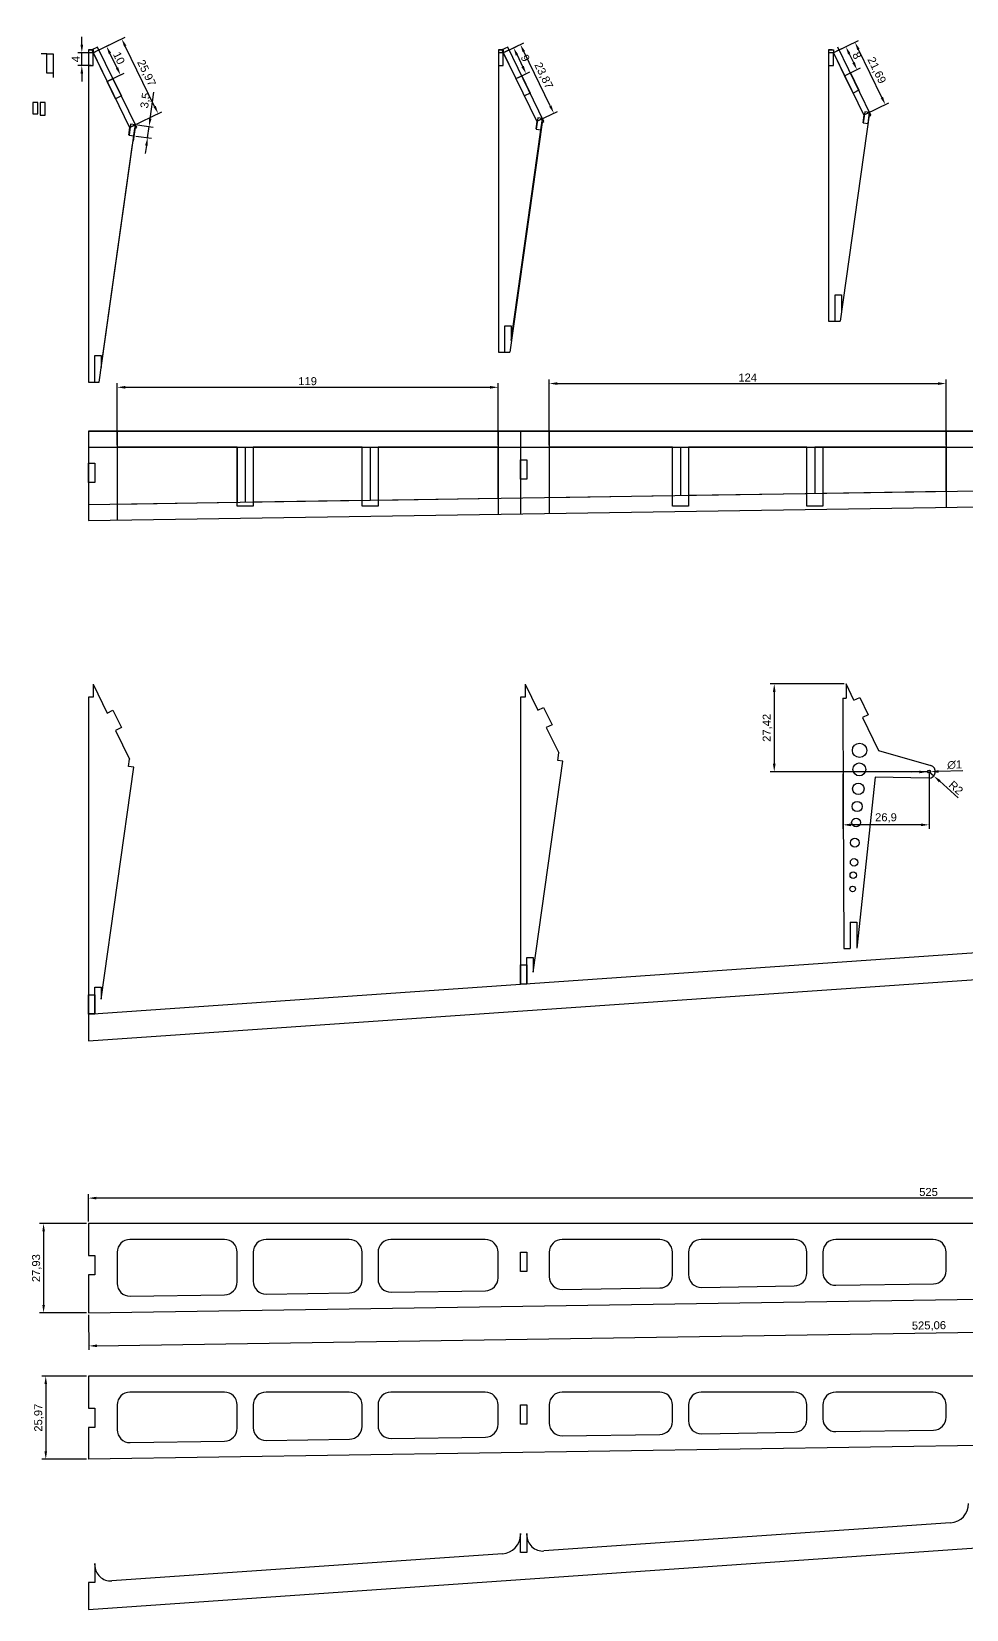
# Model space of a CAD drawing. Header units: millimetres. Extents: x -6564 to 404, y -3346 to 414.
# Drawn here: x -5085.7 to -4793.6, y -3277 to -2784.1 of the extents above; entities that cross this region are included whole.
import ezdxf

# ---------------------------------------------------------------- set-up
doc = ezdxf.new("R2010")
doc.units = ezdxf.units.MM
doc.layers.add('11', color=80, linetype='Continuous')
doc.layers.add('7', color=1, linetype='Continuous')
doc.layers.add('细线层', color=4, linetype='Continuous', lineweight=25)
doc.styles.get("Standard").update_dxf_attribs({"font": 'arial.ttf'})
doc.dimstyles.new('ISO-25', dxfattribs={"dimtxt": 2.5, "dimasz": 2.5, "dimexe": 1.25, "dimexo": 0.625, "dimtad": 1, "dimtxsty": 'Standard', "dimcen": 2.5, "dimadec": 0, "dimazin": 0, "dimtfac": 1, "dimtmove": 0, "dimatfit": 3, "dimfxl": 1, "dimarcsym": 0})

# ---------------------------------------------------------------- blocks, each defined once
blk = doc.blocks.new('*D28')
at = {"layer": '11', "color": 0, "lineweight": -2, "transparency": 16777216}
for p, q in [((-5065.89, -2790.41), (-5056.42, -2785.79)), ((-5047.25, -2807.43), (-5056.44, -2788.58)), ((-5054.5, -2813.75), (-5045.03, -2809.13))]:
    blk.add_line(p, q, dxfattribs=at)
at = {"layer": '11', "color": 0, "transparency": 16777216}
for points in [[(-5056.07, -2788.4), (-5056.82, -2788.77), (-5057.54, -2786.34)], [(-5046.88, -2807.25), (-5047.63, -2807.61), (-5046.16, -2809.68)]]:
    blk.add_solid(points, dxfattribs=at)
at = {"layer": 'Defpoints', "color": 0, "transparency": 16777216}
for p in [(-5057.54, -2786.34), (-5066.45, -2790.68), (-5055.07, -2814.02)]:
    blk.add_point(p, dxfattribs=at)
at = {"layer": '11', "color": 0, "transparency": 16777216, "insert": (-5049.94, -2797.08), "char_height": 2.5, "attachment_point": 5, "rotation": 296}
blk.add_mtext('25,97', dxfattribs=at)
blk = doc.blocks.new('*D29')
at = {"layer": '11', "color": 0, "lineweight": -2, "transparency": 16777216}
for p, q in [((-4937.74, -2790.41), (-4931.87, -2787.54)), ((-4923.63, -2807.3), (-4931.9, -2790.34)), ((-4927.28, -2811.86), (-4921.41, -2809))]:
    blk.add_line(p, q, dxfattribs=at)
at = {"layer": '11', "color": 0, "transparency": 16777216}
for points in [[(-4931.52, -2790.16), (-4932.27, -2790.52), (-4932.99, -2788.09)], [(-4923.25, -2807.12), (-4924, -2807.48), (-4922.53, -2809.55)]]:
    blk.add_solid(points, dxfattribs=at)
at = {"layer": 'Defpoints', "color": 0, "transparency": 16777216}
for p in [(-4932.99, -2788.09), (-4938.31, -2790.68), (-4927.84, -2812.14)]:
    blk.add_point(p, dxfattribs=at)
at = {"layer": '11', "color": 0, "transparency": 16777216, "insert": (-4925.85, -2797.89), "char_height": 2.5, "attachment_point": 5, "rotation": 296}
blk.add_mtext('23,87', dxfattribs=at)
blk = doc.blocks.new('*D30')
at = {"layer": '11', "color": 0, "lineweight": -2, "transparency": 16777216}
for p, q in [((-4834.61, -2790.41), (-4827.32, -2786.86)), ((-4820.03, -2804.65), (-4827.35, -2789.65)), ((-4825.1, -2809.91), (-4817.81, -2806.35))]:
    blk.add_line(p, q, dxfattribs=at)
at = {"layer": '11', "color": 0, "transparency": 16777216}
for points in [[(-4826.97, -2789.47), (-4827.72, -2789.83), (-4828.44, -2787.4)], [(-4819.66, -2804.47), (-4820.41, -2804.84), (-4818.94, -2806.9)]]:
    blk.add_solid(points, dxfattribs=at)
at = {"layer": 'Defpoints', "color": 0, "transparency": 16777216}
for p in [(-4828.44, -2787.4), (-4835.17, -2790.68), (-4825.66, -2810.18)]:
    blk.add_point(p, dxfattribs=at)
at = {"layer": '11', "color": 0, "transparency": 16777216, "insert": (-4821.78, -2796.22), "char_height": 2.5, "attachment_point": 5, "rotation": 296}
blk.add_mtext('21,69', dxfattribs=at)
blk = doc.blocks.new('*D33')
at = {"layer": '11', "color": 0, "lineweight": -2, "transparency": 16777216}
for p, q in [((-5067.95, -3155.77), (-5067.95, -3147.23)), ((-4545.45, -3148.48), (-5065.45, -3148.48)), ((-4542.95, -3155.77), (-4542.95, -3147.23))]:
    blk.add_line(p, q, dxfattribs=at)
at = {"layer": '11', "color": 0, "transparency": 16777216}
for points in [[(-5065.45, -3148.06), (-5065.45, -3148.89), (-5067.95, -3148.48)], [(-4545.45, -3148.06), (-4545.45, -3148.89), (-4542.95, -3148.48)]]:
    blk.add_solid(points, dxfattribs=at)
at = {"layer": 'Defpoints', "color": 0, "transparency": 16777216}
for p in [(-5066.45, -2790.68), (-5062.07, -2799.67), (-5057.91, -2797.64), (-5067.95, -3148.48), (-5067.95, -3156.4), (-4542.95, -3156.4)]:
    blk.add_point(p, dxfattribs=at)
at = {"layer": '细线层', "color": 0, "lineweight": -2, "transparency": 16777216}
for p, q in [((-5065.89, -2790.41), (-5061.17, -2788.11)), ((-5061.2, -2790.9), (-5059.01, -2795.4)), ((-5061.51, -2799.4), (-5056.79, -2797.1))]:
    blk.add_line(p, q, dxfattribs=at)
at = {"layer": '细线层', "color": 0, "transparency": 16777216}
for points in [[(-5060.82, -2790.72), (-5061.57, -2791.09), (-5062.29, -2788.66)], [(-5058.63, -2795.21), (-5059.38, -2795.58), (-5057.91, -2797.64)]]:
    blk.add_solid(points, dxfattribs=at)
at = {"layer": '11', "color": 0, "transparency": 16777216, "insert": (-4805.45, -3146.58), "char_height": 2.5, "attachment_point": 5}
blk.add_mtext('525', dxfattribs=at)
at = {"layer": '细线层', "color": 0, "transparency": 16777216, "insert": (-5058.39, -2792.32), "char_height": 2.5, "attachment_point": 5, "rotation": 296}
blk.add_mtext('10', dxfattribs=at)
blk = doc.blocks.new('*D34')
at = {"layer": '11', "color": 0, "lineweight": -2, "transparency": 16777216}
for p, q in [((-4542.94, -3176.82), (-4542.77, -3187.77)), ((-5067.94, -3184.95), (-5067.77, -3195.9)), ((-5065.29, -3194.61), (-4545.29, -3186.56))]:
    blk.add_line(p, q, dxfattribs=at)
at = {"layer": '11', "color": 0, "transparency": 16777216}
for points in [[(-4545.3, -3186.14), (-4545.28, -3186.98), (-4542.79, -3186.52)], [(-5065.3, -3194.2), (-5065.28, -3195.03), (-5067.79, -3194.65)]]:
    blk.add_solid(points, dxfattribs=at)
at = {"layer": 'Defpoints', "color": 0, "transparency": 16777216}
for p in [(-4938.31, -2790.68), (-4934.36, -2798.77), (-4931.18, -2797.22), (-4542.95, -3176.19), (-5067.95, -3184.32), (-4542.79, -3186.52)]:
    blk.add_point(p, dxfattribs=at)
at = {"layer": '细线层', "color": 0, "lineweight": -2, "transparency": 16777216}
for p, q in [((-4937.74, -2790.41), (-4934, -2788.58)), ((-4934.02, -2791.38), (-4932.27, -2794.97)), ((-4933.8, -2798.5), (-4930.05, -2796.67))]:
    blk.add_line(p, q, dxfattribs=at)
at = {"layer": '细线层', "color": 0, "transparency": 16777216}
for points in [[(-4933.65, -2791.19), (-4934.4, -2791.56), (-4935.12, -2789.13)], [(-4931.9, -2794.79), (-4932.65, -2795.15), (-4931.18, -2797.22)]]:
    blk.add_solid(points, dxfattribs=at)
at = {"layer": '11', "color": 0, "transparency": 16777216, "insert": (-4805.32, -3188.46), "char_height": 2.5, "attachment_point": 5, "rotation": 0.8872}
blk.add_mtext('525,06', dxfattribs=at)
at = {"layer": '细线层', "color": 0, "transparency": 16777216, "insert": (-4931.44, -2792.34), "char_height": 2.5, "attachment_point": 5, "rotation": 296}
blk.add_mtext('9', dxfattribs=at)
blk = doc.blocks.new('*D35')
at = {"layer": '11', "color": 0, "lineweight": -2, "transparency": 16777216}
for p, q in [((-4832.21, -3015.91), (-4832.21, -3033.12)), ((-4805.3, -3015.91), (-4805.3, -3033.12)), ((-4807.8, -3031.87), (-4829.71, -3031.87))]:
    blk.add_line(p, q, dxfattribs=at)
at = {"layer": '11', "color": 0, "transparency": 16777216}
for points in [[(-4829.71, -3031.46), (-4829.71, -3032.29), (-4832.21, -3031.87)], [(-4807.8, -3031.46), (-4807.8, -3032.29), (-4805.3, -3031.87)]]:
    blk.add_solid(points, dxfattribs=at)
at = {"layer": 'Defpoints', "color": 0, "transparency": 16777216}
for p in [(-4835.17, -2790.68), (-4831.66, -2797.87), (-4827.79, -2795.99), (-4832.21, -3015.28), (-4805.3, -3015.28), (-4832.21, -3031.87)]:
    blk.add_point(p, dxfattribs=at)
at = {"layer": '细线层', "color": 0, "lineweight": -2, "transparency": 16777216}
for p, q in [((-4834.61, -2790.41), (-4830.17, -2788.25)), ((-4830.2, -2791.04), (-4828.89, -2793.74)), ((-4831.1, -2797.6), (-4826.67, -2795.44))]:
    blk.add_line(p, q, dxfattribs=at)
at = {"layer": '细线层', "color": 0, "transparency": 16777216}
for points in [[(-4829.83, -2790.86), (-4830.58, -2791.23), (-4831.3, -2788.8)], [(-4828.51, -2793.56), (-4829.26, -2793.92), (-4827.79, -2795.99)]]:
    blk.add_solid(points, dxfattribs=at)
at = {"layer": '11', "color": 0, "transparency": 16777216, "insert": (-4818.75, -3029.74), "char_height": 2.5, "attachment_point": 5}
blk.add_mtext('26,9', dxfattribs=at)
at = {"layer": '细线层', "color": 0, "transparency": 16777216, "insert": (-4827.84, -2791.56), "char_height": 2.5, "attachment_point": 5, "rotation": 296}
blk.add_mtext('8', dxfattribs=at)
blk = doc.blocks.new('*D36')
at = {"layer": '11', "color": 0, "lineweight": -2, "transparency": 16777216}
for p, q in [((-4831.85, -2987.86), (-4854.9, -2987.86)), ((-4853.65, -2990.36), (-4853.65, -3012.78)), ((-4805.93, -3015.28), (-4854.9, -3015.28))]:
    blk.add_line(p, q, dxfattribs=at)
at = {"layer": '11', "color": 0, "transparency": 16777216}
for points in [[(-4854.07, -2990.36), (-4853.24, -2990.36), (-4853.65, -2987.86)], [(-4854.07, -3012.78), (-4853.24, -3012.78), (-4853.65, -3015.28)]]:
    blk.add_solid(points, dxfattribs=at)
at = {"layer": 'Defpoints', "color": 0, "transparency": 16777216}
for p in [(-4728.15, -2790.68), (-4725.09, -2796.98), (-4720.97, -2794.97), (-4831.22, -2987.86), (-4853.65, -3015.28), (-4805.3, -3015.28)]:
    blk.add_point(p, dxfattribs=at)
at = {"layer": '细线层', "color": 0, "lineweight": -2, "transparency": 16777216}
for p, q in [((-4727.59, -2790.41), (-4722.92, -2788.13)), ((-4724.52, -2796.7), (-4719.85, -2794.42)), ((-4722.94, -2790.92), (-4722.07, -2792.72))]:
    blk.add_line(p, q, dxfattribs=at)
at = {"layer": '细线层', "color": 0, "transparency": 16777216}
for points in [[(-4722.57, -2790.74), (-4723.32, -2791.11), (-4724.04, -2788.68)], [(-4721.69, -2792.54), (-4722.44, -2792.9), (-4720.97, -2794.97)]]:
    blk.add_solid(points, dxfattribs=at)
at = {"layer": '11', "color": 0, "transparency": 16777216, "insert": (-4855.78, -3001.57), "char_height": 2.5, "attachment_point": 5, "rotation": 90}
blk.add_mtext('27,42', dxfattribs=at)
at = {"layer": '细线层', "color": 0, "transparency": 16777216, "insert": (-4720.82, -2791), "char_height": 2.5, "attachment_point": 5, "rotation": 296}
blk.add_mtext('7', dxfattribs=at)
blk = doc.blocks.new('*D37')
at = {"layer": '11', "color": 0, "lineweight": -2, "transparency": 16777216}
for p, q in [((-4808.3, -3015.35), (-4810.8, -3015.41)), ((-4805.8, -3015.29), (-4804.8, -3015.27)), ((-4794.68, -3015.03), (-4802.3, -3015.21))]:
    blk.add_line(p, q, dxfattribs=at)
at = {"layer": '11', "color": 0, "transparency": 16777216}
for points in [[(-4808.31, -3014.94), (-4808.29, -3015.77), (-4805.8, -3015.29)], [(-4802.31, -3014.79), (-4802.29, -3015.62), (-4804.8, -3015.27)]]:
    blk.add_solid(points, dxfattribs=at)
at = {"layer": 'Defpoints', "color": 0, "transparency": 16777216}
for p in [(-4622.9, -2790.68), (-4615.9, -2793.95), (-4620.27, -2796.08), (-4805.8, -3015.29), (-4804.8, -3015.27)]:
    blk.add_point(p, dxfattribs=at)
at = {"layer": '细线层', "color": 0, "lineweight": -2, "transparency": 16777216}
for p, q in [((-4619.63, -2786.31), (-4620.72, -2784.06)), ((-4622.34, -2790.41), (-4617.41, -2788.01)), ((-4618.53, -2788.55), (-4615.9, -2793.95)), ((-4619.71, -2795.8), (-4614.78, -2793.4)), ((-4614.81, -2796.19), (-4613.71, -2798.44))]:
    blk.add_line(p, q, dxfattribs=at)
at = {"layer": '细线层', "color": 0, "transparency": 16777216}
for points in [[(-4619.25, -2786.12), (-4620, -2786.49), (-4618.53, -2788.55)], [(-4614.43, -2796.01), (-4615.18, -2796.38), (-4615.9, -2793.95)]]:
    blk.add_solid(points, dxfattribs=at)
at = {"layer": '11', "color": 0, "transparency": 16777216, "insert": (-4797.29, -3013.12), "char_height": 2.5, "attachment_point": 5, "rotation": 1.371}
blk.add_mtext('∅1', dxfattribs=at)
at = {"layer": '细线层', "color": 0, "transparency": 16777216, "insert": (-4615.51, -2790.42), "char_height": 2.5, "attachment_point": 5, "rotation": 296}
blk.add_mtext('6', dxfattribs=at)
blk = doc.blocks.new('*D38')
at = {"layer": '11', "color": 0, "lineweight": -2, "transparency": 16777216}
for p, q in [((-5058.95, -2913.26), (-5058.95, -2893.94)), ((-5056.45, -2895.19), (-4942.45, -2895.19)), ((-4939.95, -2913.26), (-4939.95, -2893.94)), ((-4805.3, -3015.28), (-4803.81, -3016.61)), ((-4796.15, -3023.43), (-4801.94, -3018.27))]:
    blk.add_line(p, q, dxfattribs=at)
at = {"layer": '11', "color": 0, "transparency": 16777216}
for points in [[(-5056.45, -2894.77), (-5056.45, -2895.61), (-5058.95, -2895.19)], [(-4942.45, -2894.77), (-4942.45, -2895.61), (-4939.95, -2895.19)], [(-4801.66, -3017.96), (-4802.22, -3018.58), (-4803.81, -3016.61)]]:
    blk.add_solid(points, dxfattribs=at)
at = {"layer": 'Defpoints', "color": 0, "transparency": 16777216}
for p in [(-4939.95, -2895.19), (-5058.95, -2913.89), (-4939.95, -2913.89), (-4805.3, -3015.28), (-4803.81, -3016.61)]:
    blk.add_point(p, dxfattribs=at)
at = {"layer": '11', "color": 0, "transparency": 16777216, "insert": (-4999.45, -2893.29), "char_height": 2.5, "attachment_point": 5}
blk.add_mtext('119', dxfattribs=at)
at = {"layer": '11', "color": 0, "transparency": 16777216, "insert": (-4796.86, -3020.28), "char_height": 2.5, "attachment_point": 5, "rotation": 318.3329}
blk.add_mtext('R2', dxfattribs=at)
blk = doc.blocks.new('*D39')
at = {"layer": '11', "color": 0, "lineweight": -2, "transparency": 16777216}
for p, q in [((-5048.64, -2811.28), (-5047.48, -2803.04)), ((-5052.65, -2813.24), (-5047.75, -2813.93)), ((-5049.48, -2817.22), (-5048.99, -2813.75)), ((-5053.14, -2816.7), (-5048.24, -2817.39)), ((-5049.82, -2819.69), (-5050.17, -2822.17)), ((-4923.95, -2913.26), (-4923.95, -2892.77)), ((-4799.95, -2913.26), (-4799.95, -2892.77)), ((-4921.45, -2894.02), (-4802.45, -2894.02))]:
    blk.add_line(p, q, dxfattribs=at)
at = {"layer": '11', "color": 0, "transparency": 16777216}
for points in [[(-5049.05, -2811.22), (-5048.23, -2811.33), (-5048.99, -2813.75)], [(-5050.24, -2819.63), (-5049.41, -2819.75), (-5049.48, -2817.22)], [(-4921.45, -2893.61), (-4921.45, -2894.44), (-4923.95, -2894.02)], [(-4802.45, -2893.61), (-4802.45, -2894.44), (-4799.95, -2894.02)]]:
    blk.add_solid(points, dxfattribs=at)
at = {"layer": 'Defpoints', "color": 0, "transparency": 16777216}
for p in [(-5053.27, -2813.15), (-5048.99, -2813.75), (-5053.76, -2816.61), (-4799.95, -2894.02), (-4923.95, -2913.89), (-4799.95, -2913.89)]:
    blk.add_point(p, dxfattribs=at)
at = {"layer": '11', "color": 0, "transparency": 16777216, "insert": (-5049.99, -2805.62), "char_height": 2.5, "attachment_point": 5, "rotation": 81.9834}
blk.add_mtext('3,5', dxfattribs=at)
at = {"layer": '11', "color": 0, "transparency": 16777216, "insert": (-4861.95, -2892.14), "char_height": 2.5, "attachment_point": 5}
blk.add_mtext('124', dxfattribs=at)
blk = doc.blocks.new('*D40')
at = {"layer": '11', "color": 0, "lineweight": -2, "transparency": 16777216}
for p, q in [((-5070, -2788.18), (-5070, -2785.68)), ((-5067.08, -2790.68), (-5071.25, -2790.68)), ((-5067.08, -2794.68), (-5071.25, -2794.68)), ((-5070, -2794.68), (-5070, -2790.68)), ((-5070, -2797.18), (-5070, -2799.68)), ((-4783.95, -2913.26), (-4783.95, -2894.3)), ((-4781.45, -2895.55), (-4672.45, -2895.55)), ((-4669.95, -2913.26), (-4669.95, -2894.3))]:
    blk.add_line(p, q, dxfattribs=at)
at = {"layer": '11', "color": 0, "transparency": 16777216}
for points in [[(-5070.41, -2788.18), (-5069.58, -2788.18), (-5070, -2790.68)], [(-5070.41, -2797.18), (-5069.58, -2797.18), (-5070, -2794.68)], [(-4781.45, -2895.13), (-4781.45, -2895.96), (-4783.95, -2895.55)], [(-4672.45, -2895.13), (-4672.45, -2895.96), (-4669.95, -2895.55)]]:
    blk.add_solid(points, dxfattribs=at)
at = {"layer": 'Defpoints', "color": 0, "transparency": 16777216}
for p in [(-5070, -2790.68), (-5066.45, -2790.68), (-5066.45, -2794.68), (-4669.95, -2895.55), (-4783.95, -2913.89), (-4669.95, -2913.89)]:
    blk.add_point(p, dxfattribs=at)
at = {"layer": '11', "color": 0, "transparency": 16777216, "insert": (-5071.87, -2792.68), "char_height": 2.5, "attachment_point": 5, "rotation": 90}
blk.add_mtext('4', dxfattribs=at)
at = {"layer": '11', "color": 0, "transparency": 16777216, "insert": (-4726.95, -2893.67), "char_height": 2.5, "attachment_point": 5}
blk.add_mtext('114', dxfattribs=at)
blk = doc.blocks.new('*D42')
at = {"layer": '11', "color": 0, "lineweight": -2, "transparency": 16777216}
for p, q in [((-5068.58, -3156.4), (-5083.19, -3156.4)), ((-5081.94, -3158.9), (-5081.94, -3181.82)), ((-5068.58, -3184.32), (-5083.19, -3184.32))]:
    blk.add_line(p, q, dxfattribs=at)
at = {"layer": '11', "color": 0, "transparency": 16777216}
for points in [[(-5082.35, -3158.9), (-5081.52, -3158.9), (-5081.94, -3156.4)], [(-5082.35, -3181.82), (-5081.52, -3181.82), (-5081.94, -3184.32)]]:
    blk.add_solid(points, dxfattribs=at)
at = {"layer": 'Defpoints', "color": 0, "transparency": 16777216}
for p in [(-5067.95, -3156.4), (-5081.94, -3184.32), (-5067.95, -3184.32)]:
    blk.add_point(p, dxfattribs=at)
at = {"layer": '11', "color": 0, "transparency": 16777216, "insert": (-5084.06, -3170.36), "char_height": 2.5, "attachment_point": 5, "rotation": 90}
blk.add_mtext('27,93', dxfattribs=at)
blk = doc.blocks.new('*D43')
at = {"layer": '11', "color": 0, "lineweight": -2, "transparency": 16777216}
for p, q in [((-5068.58, -3204.09), (-5082.51, -3204.09)), ((-5081.26, -3206.59), (-5081.26, -3227.56)), ((-5068.58, -3230.06), (-5082.51, -3230.06))]:
    blk.add_line(p, q, dxfattribs=at)
at = {"layer": '11', "color": 0, "transparency": 16777216}
for points in [[(-5081.68, -3206.59), (-5080.85, -3206.59), (-5081.26, -3204.09)], [(-5081.68, -3227.56), (-5080.85, -3227.56), (-5081.26, -3230.06)]]:
    blk.add_solid(points, dxfattribs=at)
at = {"layer": 'Defpoints', "color": 0, "transparency": 16777216}
for p in [(-5067.95, -3204.09), (-5081.26, -3230.06), (-5067.95, -3230.06)]:
    blk.add_point(p, dxfattribs=at)
at = {"layer": '11', "color": 0, "transparency": 16777216, "insert": (-5083.39, -3217.07), "char_height": 2.5, "attachment_point": 5, "rotation": 90}
blk.add_mtext('25,97', dxfattribs=at)

msp = doc.modelspace()

# ---------------------------------------------------------------- linework, layer by layer
at = {"color": 7, "linetype": 'Continuous', "lineweight": 25}
for p, q in [((-5066.8861, -2789.7908), (-5067.9508, -2789.7908)), ((-5067.9508, -2789.7908), (-5067.9508, -2893.5535)), ((-5065.0886, -2788.9141), (-5066.8861, -2789.7908)), ((-5052.8465, -2814.014), (-5065.0886, -2788.9141)), ((-4938.7409, -2789.7908), (-4939.8055, -2789.7908)), ((-4939.8055, -2789.7908), (-4939.8055, -2884.2328)), ((-4936.9433, -2788.9141), (-4938.7409, -2789.7908)), ((-4925.6178, -2812.1349), (-4936.9433, -2788.9141)), ((-4835.6034, -2789.7908), (-4836.668, -2789.7908)), ((-4836.668, -2789.7908), (-4836.668, -2874.5662)), ((-4823.4307, -2810.1862), (-4833.8058, -2788.9141)), ((-4823.8618, -2809.3023), (-4833.0465, -2874.5662)), ((-5064.5928, -2893.5535), (-5053.4309, -2814.299)), ((-5053.4309, -2814.299), (-5052.8465, -2814.014)), ((-4926.208, -2812.4228), (-4936.3182, -2884.2328)), ((-4926.208, -2812.4228), (-4925.6178, -2812.1349)), ((-4824.0271, -2810.4771), (-4823.4307, -2810.1862)), ((-4836.668, -2874.5662), (-4833.0465, -2874.5662)), ((-4939.8055, -2884.2328), (-4936.3182, -2884.2328)), ((-5067.9508, -2893.5535), (-5064.5928, -2893.5535))]:
    msp.add_line(p, q, dxfattribs=at)
at = {"color": 2}
for p, q in [((-4828.738, -2992.9616), (-4831.2249, -2987.8628)), ((-4831.2249, -2987.8628), (-4831.2068, -2992.2875)), ((-4832.2068, -2992.2915), (-4831.2068, -2992.2875)), ((-4832.2068, -2992.2915), (-4832.0736, -3025.0036)), ((-4828.738, -2992.9616), (-4826.9404, -2992.0848)), ((-4826.9404, -2992.0848), (-4824.3102, -2997.4776)), ((-4824.3102, -2997.4776), (-4826.1078, -2998.3543)), ((-4826.1078, -2998.3543), (-4821.073, -3008.6773)), ((-4821.073, -3008.6773), (-4804.7363, -3013.362)), ((-4822.1125, -3016.9973), (-4827.8872, -3070.3929)), ((-4805.3202, -3017.2801), (-4822.1125, -3016.9973)), ((-4832.0736, -3025.0036), (-4831.8872, -3070.5367)), ((-4829.8872, -3062.2805), (-4829.8872, -3070.5367)), ((-4829.8872, -3062.2805), (-4827.8872, -3062.2805)), ((-4827.8872, -3062.2805), (-4827.8872, -3070.3929)), ((-4831.8872, -3070.5367), (-4829.8872, -3070.5367))]:
    msp.add_line(p, q, dxfattribs=at)
for centre, radius in [((-4827.0031, -3008.6036), 2.2462), ((-4827.0823, -3014.5596), 2.0077), ((-4805.3025, -3015.2801), 0.5), ((-4827.3714, -3020.6211), 1.783), ((-4827.7606, -3026.1517), 1.5906), ((-4828.0817, -3031.1378), 1.3868), ((-4828.4689, -3037.4472), 1.3868), ((-4828.7028, -3043.5859), 1.1683), ((-4829.1553, -3051.8989), 0.8624), ((-4828.9761, -3047.6011), 1.006)]:
    msp.add_circle(centre, radius, dxfattribs=at)
msp.add_arc((-4805.3025, -3015.2801), 2, 268.575819, 74.444383, dxfattribs=at)
at = {"layer": '11'}
for p, q in [((-5067.9508, -2789.7908), (-5066.4508, -2789.7908)), ((-5066.8861, -2789.7908), (-5055.0664, -2814.0249)), ((-5066.4508, -2789.7908), (-5066.4508, -2790.6835)), ((-5066.4508, -2790.6835), (-5064.6532, -2789.8068)), ((-4939.8055, -2789.7908), (-4938.3055, -2789.7908)), ((-4938.7409, -2789.7908), (-4927.8419, -2812.137)), ((-4938.3055, -2789.7908), (-4938.3055, -2790.6835)), ((-4836.668, -2789.7908), (-4835.168, -2789.7908)), ((-4835.168, -2789.7908), (-4835.168, -2790.6835)), ((-5080.9002, -2791.0075), (-5082.7022, -2791.0075)), ((-5066.4508, -2790.6835), (-5062.067, -2799.6714)), ((-4938.3055, -2790.6835), (-4934.3602, -2798.7727)), ((-4835.168, -2790.6835), (-4825.6594, -2810.179)), ((-4835.168, -2790.6835), (-4831.661, -2797.8739)), ((-5078.9002, -2797.0075), (-5078.9002, -2798.3998)), ((-5055.0664, -2814.0249), (-5055.3985, -2816.3828)), ((-5055.0664, -2814.0249), (-5053.2688, -2813.1482)), ((-5053.2688, -2813.1482), (-5053.9887, -2818.2599)), ((-4927.8419, -2812.137), (-4928.174, -2814.4949)), ((-4825.6594, -2810.179), (-4825.9914, -2812.5369)), ((-5063.9508, -2888.9943), (-5054.1405, -2819.3377)), ((-4935.8055, -2880.5911), (-4926.5428, -2814.8006)), ((-4834.668, -2874.5662), (-4834.668, -2866.3162)), ((-4834.668, -2866.3162), (-4832.668, -2866.3162)), ((-4832.668, -2866.3162), (-4832.668, -2871.8765)), ((-4937.8055, -2884.2328), (-4937.8055, -2875.9828)), ((-4937.8055, -2875.9828), (-4935.8055, -2875.9828)), ((-4935.8055, -2875.9828), (-4935.8055, -2880.5911)), ((-4836.668, -2874.5662), (-4834.668, -2874.5662)), ((-5065.9508, -2893.5535), (-5065.9508, -2885.3035)), ((-5065.9508, -2885.3035), (-5063.9508, -2885.3035)), ((-5063.9508, -2885.3035), (-5063.9508, -2888.9943)), ((-4939.8055, -2884.2328), (-4937.8055, -2884.2328)), ((-5067.9508, -2893.5535), (-5065.9508, -2893.5535)), ((-5067.9508, -2908.885), (-5067.9508, -2936.8111)), ((-5067.9508, -2908.885), (-4542.9508, -2908.885)), ((-5067.9508, -2908.885), (-5067.9508, -2918.885)), ((-5058.9508, -2908.885), (-5058.9508, -2936.8111)), ((-4939.9508, -2908.885), (-4939.9508, -2934.7205)), ((-4932.9508, -2908.885), (-4932.9508, -2934.7205)), ((-4932.9508, -2908.885), (-4932.9508, -2917.885)), ((-4923.9508, -2908.885), (-4923.9508, -2934.7205)), ((-4799.9508, -2908.885), (-4799.9508, -2932.5525)), ((-5067.9508, -2913.885), (-4542.9508, -2913.885)), ((-5068.0282, -2931.8117), (-4543.0282, -2923.6816)), ((-5067.9508, -2936.8111), (-4542.9508, -2928.681))]:
    msp.add_line(p, q, dxfattribs=at)
at = {"layer": '11', "linetype": 'Continuous', "lineweight": 25}
for p, q in [((-4936.5079, -2789.8068), (-4938.3055, -2790.6835)), ((-4833.3704, -2789.8068), (-4835.168, -2790.6835)), ((-4823.8618, -2809.3023), (-4825.6594, -2810.179)), ((-4926.0444, -2811.2603), (-4927.8419, -2812.137))]:
    msp.add_line(p, q, dxfattribs=at)
at = {"layer": '11'}
for points in [[(-5080.9002, -2791.0075), (-5078.9002, -2791.0075), (-5078.9002, -2797.0075), (-5080.9002, -2797.0075)], [(-5066.4508, -2790.6835), (-5067.9508, -2790.6835), (-5067.9508, -2794.6835), (-5066.4508, -2794.6835)], [(-4938.3055, -2790.6835), (-4939.8055, -2790.6835), (-4939.8055, -2794.6835), (-4938.3055, -2794.6835)], [(-4835.168, -2790.6835), (-4836.668, -2790.6835), (-4836.668, -2794.6835), (-4835.168, -2794.6835)], [(-5062.067, -2799.6714), (-5060.2695, -2798.7947), (-5057.6392, -2804.1875), (-5059.4368, -2805.0642)], [(-4934.3602, -2798.7727), (-4932.5626, -2797.8959), (-4929.9324, -2803.2887), (-4931.73, -2804.1654)], [(-4831.661, -2797.8739), (-4829.8634, -2796.9971), (-4827.2332, -2802.3899), (-4829.0308, -2803.2666)], [(-5083.7783, -2806.2163), (-5085.2783, -2806.2163), (-5085.2783, -2809.7163), (-5083.7783, -2809.7163)], [(-5081.4726, -2806.2163), (-5082.9726, -2806.2163), (-5082.9726, -2810.2163), (-5081.4726, -2810.2163)], [(-4823.8618, -2809.3023), (-4825.3471, -2809.0931), (-4825.8352, -2812.5589), (-4824.3499, -2812.7681)], [(-5053.2688, -2813.1482), (-5054.7541, -2812.939), (-5055.2423, -2816.4048), (-5053.7569, -2816.614)], [(-4926.0444, -2811.2603), (-4927.5297, -2811.0511), (-4928.0178, -2814.5169), (-4926.5325, -2814.7261)], [(-4932.9508, -2917.885), (-4930.9508, -2917.885), (-4930.9508, -2923.885), (-4932.9508, -2923.885)], [(-5067.9508, -2918.885), (-5065.9508, -2918.885), (-5065.9508, -2924.885), (-5067.9508, -2924.885)]]:
    msp.add_lwpolyline(points, close=True, dxfattribs=at)
at = {"layer": '7'}
for p, q in [((-5058.9508, -2913.885), (-5018.9508, -2913.885)), ((-5021.4508, -2913.885), (-5021.4508, -2931.0517)), ((-5018.9508, -2913.885), (-5018.9508, -2931.0517)), ((-5016.4508, -2913.885), (-5016.4508, -2931.0517)), ((-4979.9508, -2913.885), (-4939.9508, -2913.885)), ((-4979.9508, -2913.885), (-4979.9508, -2930.4478)), ((-4923.9508, -2913.885), (-4882.9508, -2913.885)), ((-4882.9508, -2913.885), (-4882.9508, -2928.9456)), ((-4799.9508, -2913.885), (-4840.9508, -2913.885)), ((-4840.9508, -2913.885), (-4840.9508, -2928.2952)), ((-5067.9508, -3090.984), (-4542.9508, -3054.5981)), ((-5067.9508, -3099.384), (-4542.9508, -3062.9981)), ((-5067.9508, -3090.984), (-5067.9508, -3099.384))]:
    msp.add_line(p, q, dxfattribs=at)
for points in [[(-5021.4508, -2913.885), (-5016.4508, -2913.885), (-5016.4508, -2932.3452), (-5021.4508, -2932.3452)], [(-4982.4508, -2913.885), (-4977.4508, -2913.885), (-4977.4508, -2932.3452), (-4982.4508, -2932.3452)], [(-4885.4508, -2913.885), (-4880.4508, -2913.885), (-4880.4508, -2932.3452), (-4885.4508, -2932.3452)], [(-4843.4508, -2913.885), (-4838.4508, -2913.885), (-4838.4508, -2932.3452), (-4843.4508, -2932.3452)], [(-4932.9508, -3075.6276), (-4930.9508, -3075.6276), (-4930.9508, -3081.6276), (-4932.9508, -3081.6276)], [(-5067.9508, -3084.984), (-5065.9508, -3084.984), (-5065.9508, -3090.984), (-5067.9508, -3090.984)]]:
    msp.add_lwpolyline(points, close=True, dxfattribs=at)
at = {"layer": '细线层'}
for p, q in [((-5067.9508, -2908.885), (-5067.9508, -2936.8111)), ((-4542.9508, -2908.885), (-5067.9508, -2908.885)), ((-5058.9508, -2913.885), (-5058.9508, -2931.6711)), ((-5021.4508, -2913.885), (-5058.9508, -2913.885)), ((-5021.4508, -2931.0904), (-5021.4508, -2913.885)), ((-5016.4508, -2913.885), (-5016.4508, -2931.013)), ((-4982.4508, -2913.885), (-5016.4508, -2913.885)), ((-4982.4508, -2930.4865), (-4982.4508, -2913.885)), ((-4977.4508, -2913.885), (-4977.4508, -2930.409)), ((-4939.9508, -2913.885), (-4977.4508, -2913.885)), ((-4939.9508, -2929.8283), (-4939.9508, -2913.885)), ((-4923.9508, -2913.885), (-4923.9508, -2929.5806)), ((-4885.4508, -2913.885), (-4923.9508, -2913.885)), ((-4885.4508, -2928.9843), (-4885.4508, -2913.885)), ((-4880.4508, -2913.885), (-4880.4508, -2928.9069)), ((-4843.4508, -2913.885), (-4880.4508, -2913.885)), ((-4843.4508, -2928.3339), (-4843.4508, -2913.885)), ((-4838.4508, -2913.885), (-4838.4508, -2928.2565)), ((-4799.9508, -2913.885), (-4838.4508, -2913.885)), ((-4799.9508, -2927.6603), (-4799.9508, -2913.885)), ((-4838.4508, -2928.2565), (-4799.9508, -2927.6603)), ((-5067.9508, -2936.8111), (-4542.9508, -2928.681)), ((-5058.9508, -2931.6711), (-5021.4508, -2931.0904)), ((-5016.4508, -2931.013), (-4982.4508, -2930.4865)), ((-4977.4508, -2930.409), (-4939.9508, -2929.8283)), ((-4923.9508, -2929.5806), (-4885.4508, -2928.9843)), ((-4880.4508, -2928.9069), (-4843.4508, -2928.3339)), ((-5066.4508, -2987.9755), (-5066.4508, -2991.9755)), ((-5066.4508, -2987.9755), (-5062.067, -2996.9634)), ((-4931.4508, -2987.9755), (-4931.4508, -2991.9755)), ((-4931.4508, -2987.9755), (-4927.5054, -2996.0646)), ((-5066.4508, -2991.9755), (-5067.9508, -2991.9755)), ((-5067.9508, -2991.9755), (-5067.9508, -3090.8454)), ((-5062.067, -2996.9634), (-5060.2695, -2996.0867)), ((-5060.2695, -2996.0867), (-5057.6392, -3001.4794)), ((-4931.4508, -2991.9755), (-4932.9508, -2991.9755)), ((-4932.9508, -2991.9755), (-4932.9508, -3081.5247)), ((-4927.5054, -2996.0646), (-4925.7078, -2995.1879)), ((-4925.7078, -2995.1879), (-4923.0776, -3000.5806)), ((-5057.6392, -3001.4794), (-5059.4368, -3002.3562)), ((-4923.0776, -3000.5806), (-4924.8752, -3001.4574)), ((-4924.8752, -3001.4574), (-4920.9872, -3009.429)), ((-5059.4368, -3002.3562), (-5055.0664, -3011.3169)), ((-5055.3985, -3013.6747), (-5055.0664, -3011.3169)), ((-4921.3193, -3011.7868), (-4920.9872, -3009.429)), ((-5063.9508, -3086.2863), (-5053.7569, -3013.9059)), ((-5053.7569, -3013.9059), (-5055.3985, -3013.6747)), ((-4928.9508, -3077.8831), (-4919.6777, -3012.018)), ((-4919.6777, -3012.018), (-4921.3193, -3011.7868)), ((-4930.9508, -3081.5247), (-4930.9508, -3073.2747)), ((-4930.9508, -3073.2747), (-4928.9508, -3073.2747)), ((-4928.9508, -3073.2747), (-4928.9508, -3077.8831)), ((-5065.9508, -3090.8454), (-5065.9508, -3082.5954)), ((-5065.9508, -3082.5954), (-5063.9508, -3082.5954)), ((-5063.9508, -3082.5954), (-5063.9508, -3086.2863)), ((-4932.9508, -3081.5247), (-4930.9508, -3081.5247)), ((-5067.9508, -3090.8454), (-5065.9508, -3090.8454)), ((-5067.9508, -3156.3957), (-5067.9508, -3166.3957)), ((-4542.9508, -3156.3957), (-5067.9508, -3156.3957)), ((-5067.9508, -3156.3957), (-5067.9508, -3166.3957)), ((-5025.4508, -3161.3957), (-5054.9508, -3161.3957)), ((-4986.4508, -3161.3957), (-5012.4508, -3161.3957)), ((-4943.9508, -3161.3957), (-4973.4508, -3161.3957)), ((-4889.4508, -3161.3957), (-4919.9508, -3161.3957)), ((-4847.4508, -3161.3957), (-4876.4508, -3161.3957)), ((-4803.9508, -3161.3957), (-4834.4508, -3161.3957)), ((-5067.9508, -3166.3957), (-5065.9508, -3166.3957)), ((-5065.9508, -3166.3957), (-5065.9508, -3172.3957)), ((-5058.9508, -3165.3957), (-5058.9508, -3175.1194)), ((-5021.4508, -3174.6626), (-5021.4508, -3165.3957)), ((-5016.4508, -3165.3957), (-5016.4508, -3174.4613)), ((-4982.4508, -3174.0586), (-4982.4508, -3165.3957)), ((-4977.4508, -3165.3957), (-4977.4508, -3173.8573)), ((-4939.9508, -3173.4005), (-4939.9508, -3165.3957)), ((-4923.9508, -3165.3957), (-4923.9508, -3173.0288)), ((-4885.4508, -3172.5565), (-4885.4508, -3165.3957)), ((-4880.4508, -3165.3957), (-4880.4508, -3172.3552)), ((-4843.4508, -3171.9061), (-4843.4508, -3165.3957)), ((-4838.4508, -3165.3957), (-4838.4508, -3171.7048)), ((-4799.9508, -3171.2325), (-4799.9508, -3165.3957)), ((-5067.9508, -3172.3957), (-5067.9508, -3184.3218)), ((-5065.9508, -3172.3957), (-5067.9508, -3172.3957)), ((-5067.9508, -3172.3957), (-5067.9508, -3182.3654)), ((-5067.9508, -3184.3218), (-4542.9508, -3176.1917)), ((-5054.8888, -3179.1189), (-5025.3888, -3178.6621)), ((-5012.3888, -3178.4608), (-4986.3888, -3178.0582)), ((-4973.3888, -3177.8568), (-4943.8888, -3177.4)), ((-4919.8888, -3177.0283), (-4889.3888, -3176.556)), ((-4876.3888, -3176.3547), (-4847.3888, -3175.9056)), ((-4834.3888, -3175.7043), (-4803.8888, -3175.232)), ((-4542.9508, -3204.0859), (-5067.9508, -3204.0859)), ((-5067.9508, -3204.0859), (-5067.9508, -3214.0859)), ((-5058.9508, -3213.0859), (-5058.9508, -3220.8522)), ((-5025.4508, -3209.0859), (-5054.9508, -3209.0859)), ((-5021.4508, -3220.3932), (-5021.4508, -3213.0859)), ((-5016.4508, -3213.0859), (-5016.4508, -3220.191)), ((-4986.4508, -3209.0859), (-5012.4508, -3209.0859)), ((-4982.4508, -3219.7864), (-4982.4508, -3213.0859)), ((-4977.4508, -3213.0859), (-4977.4508, -3219.5841)), ((-4943.9508, -3209.0859), (-4973.4508, -3209.0859)), ((-4939.9508, -3219.1251), (-4939.9508, -3213.0859)), ((-4923.9508, -3213.0859), (-4923.9508, -3218.7517)), ((-4889.4508, -3209.0859), (-4919.9508, -3209.0859)), ((-4885.4508, -3218.2771), (-4885.4508, -3213.0859)), ((-4880.4508, -3213.0859), (-4880.4508, -3218.0749)), ((-4847.4508, -3209.0859), (-4876.4508, -3209.0859)), ((-4843.4508, -3217.6236), (-4843.4508, -3213.0859)), ((-4838.4508, -3213.0859), (-4838.4508, -3217.4214)), ((-4803.9508, -3209.0859), (-4834.4508, -3209.0859)), ((-4799.9508, -3216.9468), (-4799.9508, -3213.0859)), ((-5067.9508, -3214.0859), (-5065.9508, -3214.0859)), ((-5065.9508, -3214.0859), (-5065.9508, -3220.0859)), ((-5065.9508, -3220.0859), (-5067.9508, -3220.0859)), ((-5067.9508, -3220.0859), (-5067.9508, -3230.0556)), ((-4542.9508, -3221.8869), (-5067.9508, -3230.0556)), ((-4973.3885, -3223.5837), (-4943.8885, -3223.1247)), ((-4919.8885, -3222.7512), (-4889.3885, -3222.2767)), ((-4876.3885, -3222.0744), (-4847.3885, -3221.6232)), ((-4834.3885, -3221.4209), (-4803.8885, -3220.9463)), ((-5054.8885, -3224.8518), (-5025.3885, -3224.3928)), ((-5012.3885, -3224.1905), (-4986.3885, -3223.7859)), ((-5067.9508, -3276.9714), (-4542.9508, -3240.5855)), ((-4798.5359, -3249.8992), (-4925.6051, -3258.7059)), ((-4932.9508, -3253.215), (-4932.9508, -3253.6165)), ((-4930.9508, -3253.7179), (-4930.9508, -3253.215)), ((-5065.9508, -3263.0743), (-5065.9508, -3262.5714)), ((-4938.5359, -3259.6021), (-5060.6051, -3268.0623)), ((-5067.9508, -3268.5714), (-5067.9508, -3276.9714))]:
    msp.add_line(p, q, dxfattribs=at)
for points in [[(-4932.9508, -2917.885), (-4930.9508, -2917.885), (-4930.9508, -2923.885), (-4932.9508, -2923.885)], [(-5067.9508, -2918.885), (-5065.9508, -2918.885), (-5065.9508, -2924.885), (-5067.9508, -2924.885)], [(-4932.9508, -3165.3957), (-4930.9508, -3165.3957), (-4930.9508, -3171.3957), (-4932.9508, -3171.3957)], [(-4932.9508, -3213.0859), (-4930.9508, -3213.0859), (-4930.9508, -3219.0859), (-4932.9508, -3219.0859)]]:
    msp.add_lwpolyline(points, close=True, dxfattribs=at)
for points in [[(-5067.9508, -3166.3957), (-5065.9508, -3166.3957), (-5065.9508, -3172.3957), (-5067.9508, -3172.3957)], [(-4930.9508, -3253.215), (-4930.9508, -3259.215), (-4932.9508, -3259.215), (-4932.9508, -3253.215)], [(-5065.9508, -3262.5714), (-5065.9508, -3268.5714), (-5067.9508, -3268.5714)]]:
    msp.add_lwpolyline(points, dxfattribs=at)
for centre, radius, start, end in [((-5054.9508, -3165.3957), 4, 90, 180), ((-5025.4508, -3165.3957), 4, 0, 90), ((-5012.4508, -3165.3957), 4, 90, 180), ((-4986.4508, -3165.3957), 4, 0, 90), ((-4973.4508, -3165.3957), 4, 90, 180), ((-4943.9508, -3165.3957), 4, 0, 90), ((-4919.9508, -3165.3957), 4, 90, 180), ((-4889.4508, -3165.3957), 4, 0, 90), ((-4876.4508, -3165.3957), 4, 90, 180), ((-4847.4508, -3165.3957), 4, 0, 90), ((-4834.4508, -3165.3957), 4, 90, 180), ((-4803.9508, -3165.3957), 4, 0, 90), ((-4986.4508, -3174.0586), 4, 270.887206, 0), ((-4973.4508, -3173.8573), 4, 180, 270.887206), ((-4943.9508, -3173.4005), 4, 270.887206, 0), ((-4919.9508, -3173.0288), 4, 180, 270.887206), ((-4889.4508, -3172.5565), 4, 270.887206, 0), ((-4876.4508, -3172.3552), 4, 180, 270.887206), ((-4847.4508, -3171.9061), 4, 270.887206, 0), ((-4834.4508, -3171.7048), 4, 180, 270.887206), ((-4803.9508, -3171.2325), 4, 270.887206, 0), ((-5054.9508, -3175.1194), 4, 180, 270.887206), ((-5025.4508, -3174.6626), 4, 270.887206, 0), ((-5012.4508, -3174.4613), 4, 180, 270.887206), ((-5054.9508, -3213.0859), 4, 90, 180), ((-5025.4508, -3213.0859), 4, 0, 90), ((-5012.4508, -3213.0859), 4, 90, 180), ((-4986.4508, -3213.0859), 4, 0, 90), ((-4973.4508, -3213.0859), 4, 90, 180), ((-4943.9508, -3213.0859), 4, 0, 90), ((-4919.9508, -3213.0859), 4, 90, 180), ((-4889.4508, -3213.0859), 4, 0, 90), ((-4876.4508, -3213.0859), 4, 90, 180), ((-4847.4508, -3213.0859), 4, 0, 90), ((-4834.4508, -3213.0859), 4, 90, 180), ((-4803.9508, -3213.0859), 4, 0, 90), ((-4889.4508, -3218.2771), 4, 270.891422, 0), ((-4876.4508, -3218.0749), 4, 180, 270.891422), ((-4847.4508, -3217.6236), 4, 270.891422, 0), ((-4834.4508, -3217.4214), 4, 180, 270.891422), ((-4803.9508, -3216.9468), 4, 270.891422, 0), ((-5054.9508, -3220.8522), 4, 180, 270.891422), ((-5025.4508, -3220.3932), 4, 270.891422, 0), ((-5012.4508, -3220.191), 4, 180, 270.891422), ((-4986.4508, -3219.7864), 4, 270.891422, 0), ((-4973.4508, -3219.5841), 4, 180, 270.891422), ((-4943.9508, -3219.1251), 4, 270.891422, 0), ((-4919.9508, -3218.7517), 4, 180, 270.891422), ((-4798.9508, -3243.9136), 6, 273.964631, 0), ((-4938.9508, -3253.6165), 6, 273.964631, 0), ((-4925.9508, -3253.7179), 5, 180, 273.964631), ((-5060.9508, -3263.0743), 5, 180, 273.964631)]:
    msp.add_arc(centre, radius, start, end, dxfattribs=at)

# ---------------------------------------------------------------- dimensions: what is measured, and where the dimension line sits
at = {"layer": '11'}
dim = msp.add_diameter_dim_2p(p1=(-4805.8024, -3015.2921), p2=(-4804.8027, -3015.2682), dimstyle='ISO-25', dxfattribs=at)
dim.commit()
dim.dimension.update_dxf_attribs({"geometry": '*D37', "text_midpoint": (-4797.2417, -3015.0872)})
for base, p1, p2, picture, middle in [((-4669.9508, -2895.5479), (-4783.9508, -2913.885), (-4669.9508, -2913.885), '*D40', (-4726.9508, -2893.6678)), ((-5067.9508, -3148.4767), (-4542.9508, -3156.3957), (-5067.9508, -3156.3957), '*D33', (-4805.4508, -3146.5752)), ((-4832.2068, -3031.8717), (-4805.3025, -3015.2801), (-4832.2068, -3015.2801), '*D35', (-4818.7547, -3029.7443)), ((-4799.9508, -2894.0241), (-4923.9508, -2913.885), (-4799.9508, -2913.885), '*D39', (-4861.9508, -2892.144)), ((-4939.9508, -2895.1901), (-5058.9508, -2913.885), (-4939.9508, -2913.885), '*D38', (-4999.4508, -2893.2886))]:
    dim = msp.add_linear_dim(base=base, p1=p1, p2=p2, dimstyle='ISO-25', dxfattribs=at)
    dim.commit()
    dim.dimension.update_dxf_attribs({"geometry": picture, "text_midpoint": middle})
for base, p1, p2, picture, middle in [((-5069.9978, -2790.6835), (-5066.4508, -2794.6835), (-5066.4508, -2790.6835), '*D40', (-5071.8728, -2792.6835)), ((-4853.6537, -3015.2801), (-4831.2249, -2987.8628), (-4805.3025, -3015.2801), '*D36', (-4855.781, -3001.5715)), ((-5081.9361, -3184.3218), (-5067.9508, -3156.3957), (-5067.9508, -3184.3218), '*D42', (-5084.0635, -3170.3588)), ((-5081.2635, -3230.0556), (-5067.9508, -3204.0859), (-5067.9508, -3230.0556), '*D43', (-5083.3909, -3217.0708))]:
    dim = msp.add_linear_dim(base=base, p1=p1, p2=p2, angle=90, dimstyle='ISO-25', dxfattribs=at)
    dim.commit()
    dim.dimension.update_dxf_attribs({"geometry": picture, "text_midpoint": middle})
for p1, p2, distance, picture, middle in [((-5067.9508, -3184.3218), (-4542.9508, -3176.1917), -10.3311, '*D34', (-4805.3237, -3188.4595)), ((-5055.0664, -2814.0249), (-5066.4508, -2790.6835), -9.9139, '*D28', (-5049.936, -2797.0757)), ((-4927.8419, -2812.137), (-4938.3055, -2790.6835), -5.9097, '*D29', (-4925.85, -2797.887)), ((-4825.6594, -2810.179), (-4835.168, -2790.6835), -7.4801, '*D30', (-4821.7785, -2796.2196)), ((-5053.7569, -2816.614), (-5053.2688, -2813.1482), -4.3231, '*D39', (-5049.9915, -2805.6224))]:
    dim = msp.add_aligned_dim(p1=p1, p2=p2, distance=distance, dimstyle='ISO-25', dxfattribs=at)
    dim.commit()
    dim.dimension.update_dxf_attribs({"geometry": picture, "text_midpoint": middle})
dim = msp.add_radius_dim(center=(-4805.3025, -3015.2801), mpoint=(-4803.8085, -3016.6097), dimstyle='ISO-25', dxfattribs=at)
dim.commit()
dim.dimension.update_dxf_attribs({"geometry": '*D38', "text_midpoint": (-4796.8604, -3020.2763)})
at = {"layer": '细线层'}
for p1, p2, distance, picture, middle in [((-4622.8986, -2790.6835), (-4620.2684, -2796.0763), 4.8571, '*D37', (-4615.509, -2790.4172)), ((-5066.4508, -2790.6835), (-5062.067, -2799.6714), 4.6252, '*D33', (-5058.3928, -2792.3164)), ((-4938.3055, -2790.6835), (-4934.3602, -2798.7727), 3.5436, '*D34', (-4931.4388, -2792.3411)), ((-4728.1537, -2790.6835), (-4725.0851, -2796.9751), 4.5762, '*D36', (-4720.8211, -2791.0013)), ((-4835.168, -2790.6835), (-4831.661, -2797.8739), 4.3061, '*D35', (-4827.8352, -2791.5575))]:
    dim = msp.add_aligned_dim(p1=p1, p2=p2, distance=distance, dimstyle='ISO-25', dxfattribs=at)
    dim.commit()
    dim.dimension.update_dxf_attribs({"geometry": picture, "text_midpoint": middle})

doc.saveas('drawing.dxf')
